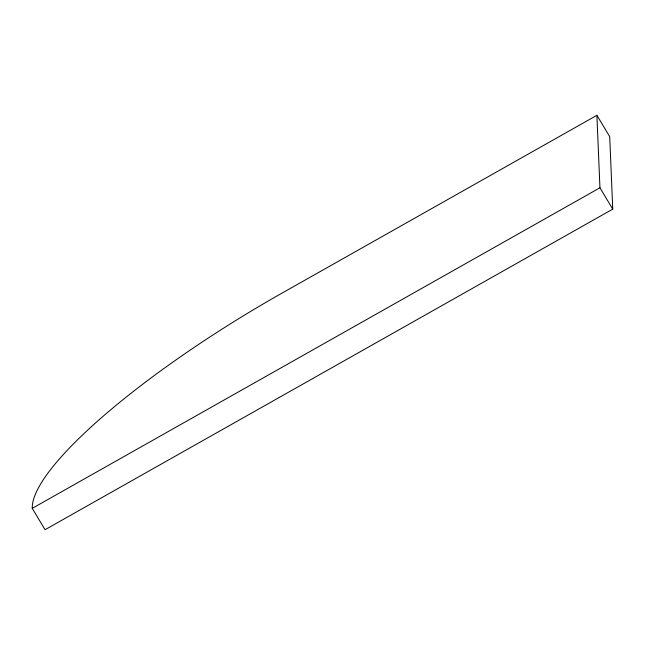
<?xml version="1.0" encoding="UTF-8"?>
<svg xmlns="http://www.w3.org/2000/svg" width="645" height="645" viewBox="0 0 645 645"><rect width="100%" height="100%" fill="white"/><g stroke="black" fill="none" stroke-linecap="round" stroke-linejoin="round"><path stroke-width="0.97" d="M596.899 115.302L281.518 293.394A291.725 64.177 -31 0 0 32.25 508.349L45.061 529.698L612.75 209.141L609.71 136.651L596.899 115.302L599.939 187.784L612.75 209.141M32.25 508.349L599.939 187.784"/></g></svg>
